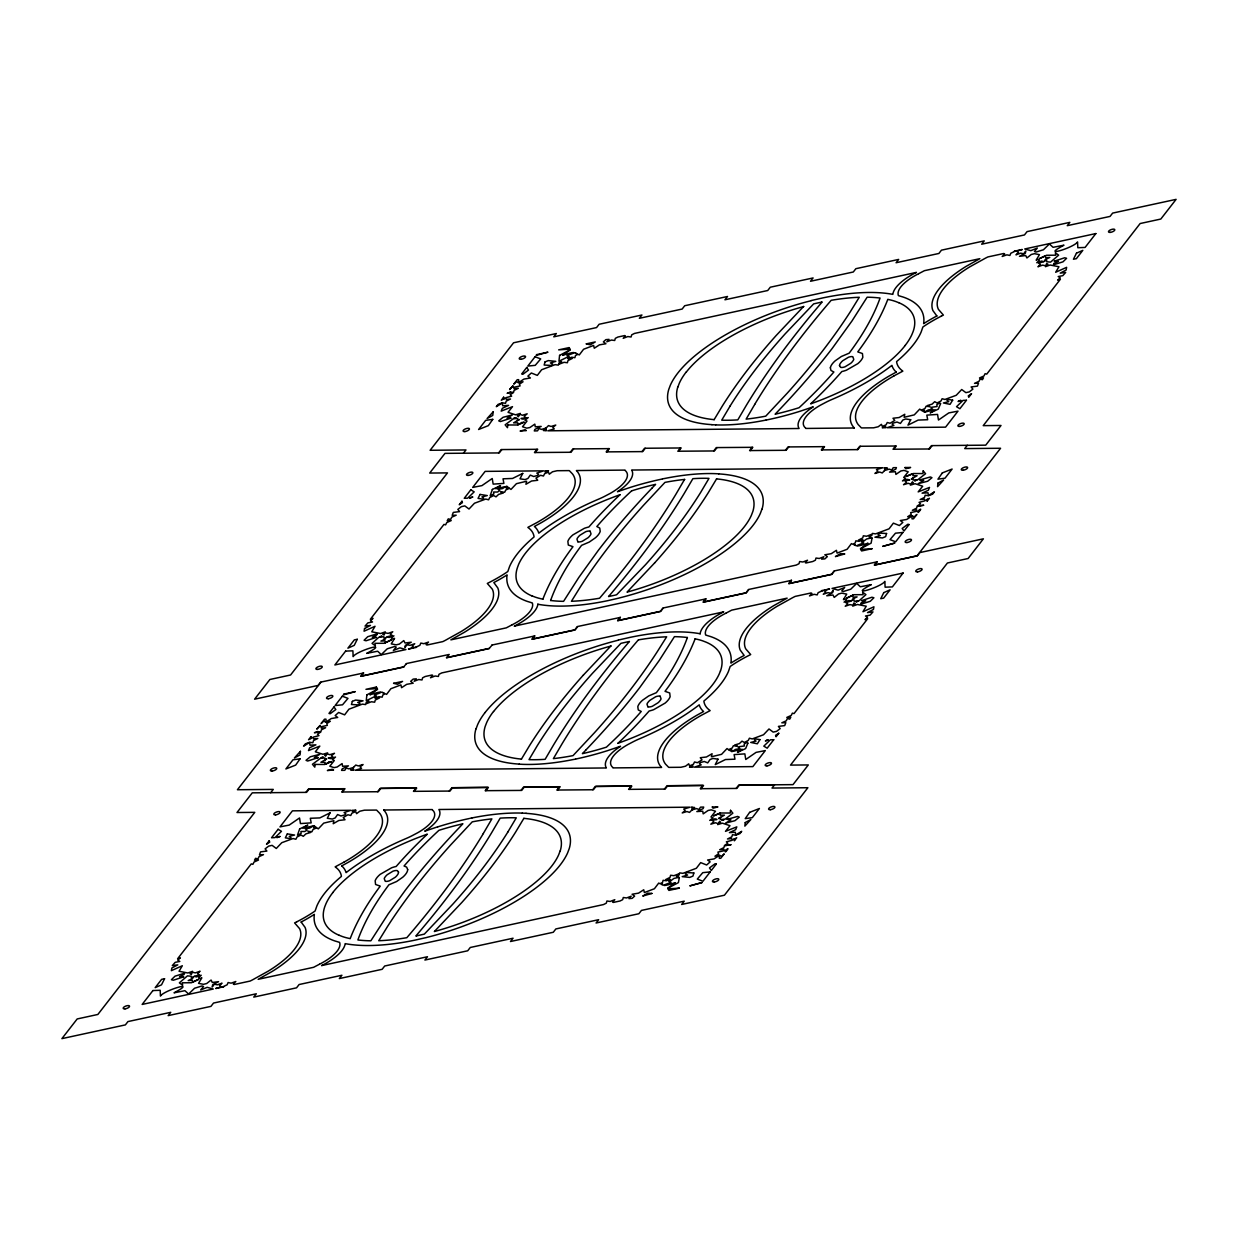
<?xml version="1.0" encoding="UTF-8"?>
<svg xmlns="http://www.w3.org/2000/svg" width="1238" height="1238" viewBox="0 0 1238 1238"><rect width="100%" height="100%" fill="white"/><g stroke="black" fill="none" stroke-linecap="round" stroke-linejoin="round"><path stroke-width="1.5" d="M476.088 728.764L477.667 724.555A135.7 51.485 -19.7 0 1 485.079 712.515M761.912 509.236L760.333 513.445A135.7 51.485 -19.7 0 1 752.921 525.485A134.772 51.145 -19.7 0 1 619.65 597.861A4.751 1.795 -19.7 0 1 617.932 598.325L608.028 600.6A134.354 50.99 -19.7 0 1 537.787 604.221M677.898 386.968L679.322 383.207A126.044 47.833 -19.7 0 1 686.192 372.019M560.102 851.032L558.678 854.793A126.044 47.833 -19.7 0 1 551.808 865.981A125.162 47.493 -19.7 0 1 434.352 931.533L461.851 902.456A915.934 347.553 -19.7 0 0 515.596 832.122L523.891 818.303M720.439 670.934L719.34 673.72A126.137 47.864 -19.7 0 1 712.454 684.908A125.208 47.508 -19.7 0 1 617.963 743.28M684.568 479.416L675.994 494.101A1418.671 538.329 -19.7 0 1 599.548 598.233A124.775 47.354 -19.7 0 1 571.445 601.266L580.483 586.688A1086.887 412.424 -19.7 0 1 643.528 505.29L664.961 482.387A125.162 47.493 -19.7 0 1 684.691 479.416M714.109 419.697L722.419 405.878A915.934 347.553 -19.7 0 1 776.133 335.544L803.648 306.42M521.399 759.157L529.709 745.338A915.934 347.553 -19.7 0 1 583.423 675.004M716.601 478.843L708.291 492.662A915.934 347.553 -19.7 0 1 654.577 562.996M483.284 833.561L491.873 818.875A125.084 47.462 -19.7 0 0 472.251 821.846L450.833 844.749A1086.887 412.424 -19.7 0 0 387.742 926.148L378.751 940.725A124.775 47.354 -19.7 0 0 406.822 937.692A1418.671 538.329 -19.7 0 0 483.331 833.561M754.716 404.439L746.127 419.125A125.084 47.462 -19.7 0 0 765.749 416.154L787.167 393.251A1086.887 412.424 -19.7 0 0 850.258 311.852L859.249 297.275A124.775 47.354 -19.7 0 0 831.178 300.308A1418.671 538.329 -19.7 0 0 754.669 404.439M730.141 406.002L721.723 420.177A124.326 47.183 -19.7 0 0 737.817 419.868L746.359 405.29A1427.135 541.532 -19.7 0 1 822.156 301.995L821.831 302.072M507.859 831.998L516.277 817.823A124.326 47.183 -19.7 0 0 500.183 818.132L491.641 832.71A1427.135 541.532 -19.7 0 1 415.844 936.005L416.525 935.866M463.399 453.263L465.968 449.951L430.128 450.276L513.569 342.787L556.342 333.533L553.773 336.829L596.561 327.575L599.13 324.263L641.918 315.009L639.35 318.305L682.153 309.051L684.707 305.74L727.511 296.486L724.942 299.782L767.73 290.512L770.299 287.216L813.087 277.946L810.519 281.258L853.307 271.989L855.876 268.692L898.664 259.423L896.095 262.735L938.899 253.465L941.453 250.169L984.241 240.899L981.688 244.211L1024.476 234.941L1027.045 231.63L1069.833 222.376L1067.264 225.672L1110.053 216.418L1112.622 213.106L1176.1 199.364L1160.811 219.049L1140.136 223.536L983.235 425.64L1001 425.485L985.727 445.169L931.456 445.618L928.887 448.914M498.62 452.876L501.189 449.564L537.679 449.301L535.11 452.597M320.874 682.246L237.433 789.736L273.258 789.411L270.689 792.722M501.823 449.626L499.254 452.922L444.984 453.371L429.694 473.055L447.475 472.901L290.574 675.004L269.884 679.492L254.61 699.176L318.089 685.434L320.657 682.123L363.632 672.992L361.063 676.304L403.867 667.034M363.446 672.868L360.877 676.165L403.665 666.895L406.42 663.723M537.044 449.239L534.476 452.535L570.966 452.272L573.534 448.961M305.91 792.335L308.479 789.024L344.334 788.699L341.765 791.995L378.255 791.732L380.824 788.42L416.68 788.095L414.111 791.407M570.331 452.21L572.9 448.914L609.39 448.636L606.821 451.932M342.4 792.057L344.969 788.761L309.113 789.086L306.544 792.382L252.273 792.831L237 812.515L254.765 812.36L97.864 1014.464L77.189 1018.951L61.9 1038.636L125.378 1024.894L127.947 1021.582L170.736 1012.328L168.167 1015.624L210.955 1006.37L213.524 1003.059L256.312 993.789L253.759 997.101L296.547 987.831L299.101 984.535L341.905 975.265L339.336 978.577L382.124 969.308L384.693 966.011L427.481 956.742L424.913 960.054L467.701 950.784L470.27 947.488L513.058 938.218L510.489 941.514L553.293 932.26L555.847 928.949L598.65 919.695L596.082 922.991L638.87 913.737L641.439 910.425L684.227 901.171L681.658 904.467L724.431 895.213L807.872 787.724L772.032 788.049L774.601 784.737L738.746 785.078L736.177 788.374M608.756 448.574L606.187 451.885L642.677 451.607L645.246 448.311M377.621 791.67L380.19 788.374L416.045 788.033L413.477 791.345L449.967 791.067L452.535 787.77L488.391 787.43L485.822 790.742M492.012 645.199L489.242 648.372L446.454 657.641L449.208 654.469L406.234 663.599M642.042 451.545L644.611 448.249L681.101 447.97L678.532 451.282M534.599 635.806L532.046 639.118L574.834 629.848L577.403 626.552L620.377 617.422L617.808 620.718L660.597 611.448L663.166 608.152M680.467 447.924L677.898 451.22L714.388 450.957L716.957 447.645M449.332 791.02L451.901 787.708L487.757 787.383L485.188 790.68L521.678 790.417L524.247 787.105L560.102 786.78L557.533 790.076M713.753 450.895L716.322 447.583L752.812 447.32L750.243 450.617M577.589 626.676L575.02 629.987L532.232 639.241L534.801 635.945L491.811 645.075M620.192 617.282L617.623 620.578L660.411 611.324L662.98 608.013L705.954 598.883L703.401 602.194L746.189 592.925L748.758 589.628M752.178 447.258L749.609 450.57L786.099 450.292L788.668 446.98M521.043 790.355L523.612 787.043L559.468 786.718L556.899 790.03L593.389 789.751L595.958 786.455L631.813 786.115L629.244 789.426M785.465 450.23L788.033 446.933L824.523 446.655L821.955 449.967M705.768 598.759L703.199 602.055L745.988 592.801L748.557 589.489L791.546 580.359L788.977 583.671L831.766 574.401L834.335 571.105M823.889 446.593L821.32 449.905L857.81 449.626L860.379 446.33M592.754 789.689L595.323 786.393L631.179 786.068L628.61 789.364L665.1 789.086L667.669 785.79L703.524 785.465L700.956 788.761M857.176 449.58L859.745 446.268L896.235 446.005L893.666 449.301M791.345 580.235L788.792 583.531L831.58 574.277L834.133 570.966L877.123 561.835L874.554 565.132L917.343 555.877L919.911 552.566L983.39 538.824L968.116 558.508L947.426 562.996L790.525 765.099L808.306 764.945L793.016 784.629L739.38 785.124L736.811 788.436L700.321 788.699L702.89 785.403L667.034 785.728L664.466 789.039M895.6 445.943L893.031 449.239L929.521 448.976L932.09 445.665M876.937 561.696L874.368 565.008L917.126 555.754L1000.567 448.264L964.742 448.589L967.311 445.278M654.562 562.996L627.047 592.12A125.162 47.493 -19.7 0 0 744.518 526.506A126.044 47.833 -19.7 0 0 751.373 515.317L752.812 511.573A125.378 47.57 -19.7 0 0 716.539 478.889M583.438 675.004L610.953 645.88M651.776 488.329L655.598 484.337A125.162 47.493 -19.7 0 0 631.643 490.852M586.224 749.671L582.402 753.663A125.084 47.462 -19.7 0 0 606.403 747.164A560.334 212.627 -19.7 0 0 641.238 711.463L638.251 709.931L637.802 706.65A27.004 10.244 -19.7 0 1 642.507 700.259L648.697 695.942L656.388 692.661A540.464 205.075 -19.7 0 0 687.399 637.493M385.42 642.661L391.471 639.814L384.136 643.28L374.928 643.327L375.362 645.803L372.065 643.389L378.627 637.446L381.877 636.069L379.757 637.059L383.873 636.796L384.182 638.684L385.962 637.462L385.297 639.056L380.902 641.114L385.033 640.835L385.328 642.708M852.58 595.339L846.529 598.186L853.864 594.72L863.072 594.673L862.638 592.197L865.935 594.611L859.373 600.554L856.123 601.931L858.244 600.941L854.127 601.204L853.818 599.316L852.038 600.538L852.703 598.944L857.098 596.886L852.967 597.165L852.673 595.292M896.297 372.065L889.596 375.764A91.767 34.819 -19.7 0 0 854.328 427.992M341.703 865.935L348.404 862.236A91.767 34.819 -19.7 0 0 383.672 810.008M893.96 375.872L902.858 371.152L901.991 370.472A83.085 31.523 -19.7 0 1 896.575 361.604A134.06 50.866 -19.7 0 0 913.582 344.427A135.329 51.362 -19.7 0 0 921.134 332.032L922.898 326.987A83.797 31.801 -19.7 0 1 941.251 316.17M344.04 862.128L335.142 866.848L336.009 867.529A83.085 31.523 -19.7 0 1 341.425 876.396A134.06 50.866 -19.7 0 0 324.418 893.573A135.329 51.362 -19.7 0 0 316.866 905.968L315.102 911.013A83.797 31.801 -19.7 0 1 296.749 921.83M918.627 273.722L924.399 270.689L979.846 258.68L966.151 266.356A90.065 34.169 -19.7 0 0 932.941 310.63L936.872 315.984M512.083 624.819L506.311 627.852L450.864 639.86L464.56 632.185A90.065 34.169 -19.7 0 0 497.769 587.911L493.838 582.556A88.594 33.612 -19.7 0 0 507.069 574.912A134.369 50.99 -19.7 0 0 527.357 601.42L532.309 602.921A37.914 14.392 -19.7 0 1 512.269 624.726M725.917 613.181L731.689 610.148L787.136 598.14L773.441 605.815A90.065 34.169 -19.7 0 0 740.231 650.089L744.162 655.444A88.594 33.612 -19.7 0 0 730.931 663.088A134.369 50.99 -19.7 0 0 710.643 636.58L705.691 635.079A37.914 14.392 -19.7 0 1 725.731 613.274M319.373 964.278L313.601 967.311L258.154 979.32L271.849 971.644A90.065 34.169 -19.7 0 0 305.059 927.37L301.128 922.016M941.267 316.185L943.402 315.102L938.419 309.361A84.633 32.111 -19.7 0 1 969.772 266.851L983.08 259.485A28.381 10.771 -19.7 0 1 987.909 256.931L1003.817 253.496L1004.714 254.038L1002.192 256.483L1006.881 254.842L1009.899 255.461L1010.827 253.233L1015.206 251.175L1014.231 251.237L1022.248 249.503L1016.522 251.175L1018.503 252.382L1015.98 254.827L1020.669 253.171L1023.687 253.79L1025.76 251.035L1025.389 253.186L1019.462 256.328L1025.698 255.523L1026.921 257.953L1031.3 254.471L1034.519 253.682L1039.44 254.657L1036.144 260.166L1037.815 259.392L1039.301 260.289L1036.779 262.735L1041.467 261.094L1043.99 261.605L1038.481 263.137L1040.462 264.344L1037.939 266.789L1042.628 265.133L1045.646 265.752L1046.698 263.477L1047.952 264.236L1045.429 266.665L1050.118 265.025L1058.954 266.743L1055.674 272.252L1066.614 267.346L1066.15 270.008L1060.223 273.134L1065.67 272.453L1062.792 275.656L1058.211 276.554L1060.192 277.761L1057.67 280.19L1060.393 279.246L986.748 374.108L985.092 373.69L983.962 375.965L979.506 377.961L983.514 377.791L982.43 379.679L980.109 379.091L978.979 381.35L974.523 383.347L978.531 383.192L977.416 386.132L971.103 386.937L972.882 389.134L969.308 391.889L965.888 392.647L961.709 389.521L956.231 395.293L944.965 399.456L942.103 398.744L940.973 401.004L937.042 402.984L934.705 401.685L932.106 404.13L927.386 405.538L930.048 406.637L926.055 406.296L924.925 408.555L921.227 410.211L919.741 409.097L914.278 414.869L904.111 417.299L904.777 414.281L899.144 417.531L892.969 418.243L894.749 420.44L890.091 423.241L887.244 422.514L886.114 424.789L883.545 425.934L882.106 426.089L881.425 424.325L878.222 426.754L873.579 427.822L861.571 427.93A13.989 5.308 -19.7 0 1 860.642 427.11L858.29 424.696A86.273 32.73 -19.7 0 1 893.975 375.888M296.733 921.815L294.598 922.898L299.581 928.639A84.633 32.111 -19.7 0 1 268.228 971.149L254.92 978.515A28.381 10.771 -19.7 0 1 250.091 981.069L234.183 984.504L233.286 983.962L235.808 981.517L231.119 983.158L228.102 982.539L227.173 984.767L222.794 986.825L223.769 986.763L215.752 988.497L221.478 986.825L219.497 985.618L222.02 983.173L217.331 984.829L214.313 984.21L212.24 986.965L212.611 984.814L218.538 981.672L212.302 982.477L211.079 980.047L206.7 983.529L203.481 984.318L198.56 983.343L201.856 977.834L200.185 978.608L198.699 977.711L201.221 975.265L196.532 976.906L194.01 976.395L199.519 974.863L197.538 973.656L200.061 971.211L195.372 972.867L192.354 972.248L191.302 974.523L190.048 973.764L192.571 971.335L187.882 972.975L179.046 971.257L182.326 965.748L171.386 970.654L171.85 967.992L177.777 964.866L172.33 965.547L175.208 962.344L179.789 961.446L177.808 960.239L180.33 957.81L177.607 958.754L251.252 863.892L252.908 864.31L254.038 862.035L258.494 860.039L254.486 860.209L255.57 858.321L257.891 858.909L259.021 856.65L263.477 854.653L259.469 854.808L260.584 851.868L266.897 851.063L265.118 848.866L268.692 846.111L272.112 845.353L276.291 848.479L281.769 842.707L293.035 838.544L295.897 839.256L297.027 836.996L300.958 835.016L303.295 836.315L305.894 833.87L310.614 832.462L307.953 831.363L311.945 831.704L313.075 829.445L316.773 827.789L318.259 828.903L323.722 823.131L333.889 820.701L333.223 823.719L338.856 820.469L345.031 819.757L343.251 817.56L347.909 814.759L350.756 815.486L351.886 813.211L354.455 812.066L355.894 811.911L356.575 813.675L359.778 811.246L364.421 810.178L376.429 810.07A13.989 5.308 -19.7 0 1 377.358 810.89L379.71 813.304A86.273 32.73 -19.7 0 1 344.025 862.112M437.679 826.829L424.742 831.193A43.964 16.682 -19.7 0 0 438.886 809.497L690.2 807.191L683.716 809.064L685.187 810.519L682.231 812.948L686.951 811.524L689.52 812.407L692.351 809.513L691.733 810.023L696.468 808.584L699.037 809.482L700.491 807.145L703.726 807.068L703.076 808.646L696.824 811.586L702.72 811.184L703.184 813.877L708.121 810.457L711.277 809.838L715.487 811.246L710.983 816.941L713.026 817.73L709.761 820.407L714.96 818.829L716.957 819.525L712.299 820.299L713.769 821.738L710.813 824.183L715.533 822.759L718.102 823.641L719.696 821.258L720.624 822.171L717.669 824.601L722.388 823.177L729.971 825.669L725.483 831.348L736.796 826.876L735.651 829.692L729.399 832.632L735.295 832.245L735.759 834.923L741.701 831.317L739.922 833.607L735.666 835.201L732.478 834.706L731.797 836.873L727.495 838.993L731.735 838.59L732.246 840.277L726.335 841.825L727.805 843.264L724.509 845.446L723.905 847.597L719.649 849.732L723.921 849.299L724.416 850.661L717.932 852.069L718.535 853.849L714.945 856.216L719.588 855.195L721.398 856.479L724.199 853.88L720.779 858.274L719.34 858.336L719.232 855.52L714.047 858.909L707.61 860.008L710.117 861.88L706.666 864.991L700.677 862.623L696.36 868.271L682.912 873.332L679.647 872.883L679.043 875.034L676.366 876.38L678.532 873.935L673.89 875.699L670.625 875.251L670.021 877.402L665.765 879.537L670.129 879.336L666.369 880.76L663.104 880.311L662.516 882.462L660.024 883.7L658.709 883.081L654.407 888.745L644.364 892.552L643.729 889.766L638.56 893.14L632.107 894.254L634.63 896.126L632.138 898.355L628.95 898.618L631.194 896.188L626.552 897.952L623.287 897.504L622.683 899.655L620.083 900.97L613.29 902.44L612.578 902.115L614.806 899.686L610.179 901.45L606.914 901.001L606.311 903.152L603.525 904.56L321.571 965.594M616.617 594.766L645.493 564.729A906.742 344.071 -19.7 0 0 700.584 492.538L708.987 478.363A124.326 47.183 -19.7 0 0 692.878 478.673L684.335 493.25A1427.135 541.532 -19.7 0 1 608.554 596.546L608.972 596.453M615.735 594.967L614.837 595.184M613.955 595.385L609.235 596.407M916.43 272.406L634.475 333.44L631.69 334.848L631.086 336.999L627.821 336.55L623.194 338.314L625.422 335.885L624.71 335.56L617.917 337.03L615.317 338.345L614.713 340.496L611.448 340.048L606.806 341.812L609.05 339.382L605.862 339.645L603.37 341.874L605.893 343.746L599.44 344.86L594.271 348.234L593.636 345.448L583.593 349.255L579.291 354.919L577.976 354.3L575.484 355.538L574.896 357.689L571.631 357.24L567.871 358.664L572.235 358.463L567.979 360.598L567.375 362.749L564.11 362.301L559.468 364.065L561.634 361.62L558.957 362.966L558.353 365.117L555.088 364.668L541.64 369.729L537.323 375.377L531.334 373.009L527.883 376.12L530.39 377.992L523.953 379.091L518.768 382.48L518.66 379.664L517.221 379.726L513.801 384.12L516.602 381.521L518.413 382.805L523.055 381.784L519.465 384.151L520.068 385.931L513.584 387.339L514.08 388.701L518.351 388.268L514.095 390.403L513.491 392.554L510.195 394.736L511.665 396.175L505.754 397.723L506.265 399.41L510.505 399.007L506.203 401.127L505.522 403.294L502.334 402.799L498.078 404.393L496.299 406.683L502.241 403.077L502.705 405.755L508.601 405.368L502.349 408.308L501.204 411.124L512.517 406.652L508.029 412.331L515.612 414.823L520.331 413.399L517.376 415.829L518.304 416.742L519.898 414.359L522.467 415.241L527.187 413.817L524.231 416.262L525.701 417.701L521.043 418.475L523.04 419.171L528.239 417.593L524.974 420.27L527.017 421.059L522.513 426.754L526.723 428.162L529.879 427.543L534.816 424.123L535.28 426.816L541.176 426.414L534.924 429.354L534.274 430.932L537.509 430.855L538.963 428.518L541.532 429.416L546.268 427.977L545.649 428.487L548.48 425.593L551.049 426.476L555.769 425.052L552.813 427.481L554.284 428.936L547.8 430.809L799.098 428.503A43.964 16.682 -19.7 0 1 813.258 406.822L800.321 411.171A134.756 51.129 -19.7 0 1 768.69 419.527L767.854 419.697A4.797 1.826 -19.7 0 1 766.059 420.053M514.281 626.134L796.235 565.085L799.021 563.692L799.609 561.541L802.874 561.99L807.516 560.226L805.273 562.656L805.984 562.981L812.778 561.51L815.393 560.195L815.997 558.044L819.262 558.493L823.889 556.729L821.661 559.158L824.848 558.895L827.34 556.651L824.817 554.794L831.271 553.68L836.439 550.306L837.074 553.092L847.117 549.285L851.419 543.621L852.734 544.24L855.21 542.987L855.814 540.851L859.079 541.3L862.824 539.876L858.476 540.077L862.731 537.942L863.335 535.791L866.6 536.24L871.227 534.476L869.061 536.921L871.753 535.574L872.357 533.423L875.622 533.872L889.07 528.812L893.372 523.148L899.376 525.531L902.827 522.421L900.305 520.548L906.758 519.449L911.926 516.06L912.035 518.861L913.489 518.815L916.894 514.42L914.108 517.02L912.298 515.72L907.655 516.757L911.245 514.389L910.642 512.609L917.11 511.201L916.631 509.839L912.36 510.273L916.615 508.137L917.203 505.986L920.515 503.804L919.045 502.349L924.956 500.817L924.446 499.131L920.205 499.533L924.492 497.413L925.188 495.231L928.376 495.742L932.632 494.148L934.411 491.857L928.454 495.463L927.989 492.786L922.093 493.173L928.361 490.233L929.506 487.416L918.178 491.888L922.681 486.209L915.099 483.718L910.379 485.141L913.335 482.712L912.406 481.799L910.812 484.182L908.228 483.284L903.508 484.723L906.479 482.278L905.009 480.839L909.667 480.065L907.671 479.369L902.471 480.948L905.721 478.255L903.694 477.481L908.197 471.786L903.988 470.378L900.831 470.997L895.894 474.417L895.43 471.724L889.534 472.127L895.786 469.171L896.436 467.608L893.202 467.685L891.747 470.022L889.163 469.125L884.443 470.564L885.062 470.053L882.23 472.947L879.645 472.065L874.926 473.489L877.897 471.059L876.427 469.604L882.911 467.732L631.612 470.038A43.964 16.682 -19.7 0 1 617.452 491.718L630.39 487.37A134.772 51.145 -19.7 0 1 661.974 479.075M446.655 657.765L489.443 648.511M723.719 611.866L441.765 672.915L438.979 674.308L438.391 676.459L435.126 676.01L430.484 677.774L432.727 675.344L432.016 675.019L425.222 676.49L422.607 677.805L422.003 679.956L418.738 679.507L414.111 681.271L416.339 678.842L413.152 679.105L410.66 681.349L413.183 683.206L406.729 684.32L401.561 687.694L400.926 684.908L390.883 688.715L386.581 694.379L385.266 693.76L382.79 695.013L382.186 697.149L378.921 696.7L375.176 698.124L379.524 697.923L375.269 700.058L374.665 702.209L371.4 701.76L366.773 703.524L368.939 701.079L366.247 702.426L365.643 704.577L362.378 704.128L348.93 709.188L344.628 714.852L338.624 712.469L335.173 715.579L337.695 717.452L331.242 718.551L326.074 721.94L325.965 719.139L324.511 719.185L321.106 723.58L323.892 720.98L325.702 722.28L330.345 721.243L326.755 723.611L327.358 725.391L320.89 726.799L321.369 728.161L325.64 727.727L321.385 729.863L320.797 732.014L317.485 734.196L318.955 735.651L313.044 737.183L313.554 738.869L317.795 738.467L313.508 740.587L312.812 742.769L309.624 742.258L305.368 743.852L303.589 746.143L309.546 742.537L310.011 745.214L315.907 744.827L309.639 747.767L308.494 750.584L319.822 746.112L315.319 751.791L322.901 754.282L327.621 752.859L324.666 755.288L325.594 756.201L327.188 753.818L329.772 754.716L334.492 753.277L331.521 755.722L332.991 757.161L328.333 757.935L330.329 758.631L335.529 757.052L332.279 759.745L334.306 760.519L329.803 766.214L334.012 767.622L337.169 767.003L342.106 763.583L342.57 766.276L348.466 765.873L342.214 768.829L341.564 770.392L344.798 770.315L346.253 767.978L348.837 768.875L353.557 767.436L352.938 767.947L355.77 765.053L358.355 765.935L363.074 764.511L360.103 766.941L361.573 768.396L355.089 770.268L606.388 767.962A43.964 16.682 -19.7 0 1 620.548 746.282L607.61 750.63A134.756 51.129 -19.7 0 1 575.98 758.987L575.918 759.002M575.531 759.08L575.144 759.157A4.797 1.826 -19.7 0 1 573.349 759.513A134.23 50.928 -19.7 0 1 522.978 764.357L519.217 764.171M628.672 641.609L620.934 643.342L592.507 673.271A906.742 344.071 -19.7 0 0 537.416 745.462L529.013 759.637A124.326 47.183 -19.7 0 0 545.122 759.327L553.665 744.75A1427.135 541.532 -19.7 0 1 629.446 641.454L629.121 641.532M469.929 818.349L470.208 818.287A4.797 1.826 -19.7 0 1 471.941 817.947M416.711 935.835L424.355 934.117L452.799 904.189A906.742 344.071 -19.7 0 0 507.874 831.998M821.475 302.134L813.645 303.883L785.202 333.811A906.742 344.071 -19.7 0 0 730.126 406.002M662.531 478.905L662.918 478.827A4.797 1.826 -19.7 0 1 664.651 478.487A134.23 50.928 -19.7 0 1 715.022 473.643L718.783 473.829M805.69 428.441L854.297 427.992M625.004 470.1L576.413 470.548A91.767 34.819 -19.7 0 1 541.114 522.776L534.414 526.475A88.517 33.581 -19.7 0 1 538.778 533.16A135.344 51.362 -19.7 0 1 599.285 498.852A34.695 13.169 -19.7 0 0 605.15 496.067L610.288 493.358A38.502 14.608 -19.7 0 0 625.144 470.502M612.996 767.9L661.587 767.452A91.767 34.819 -19.7 0 1 696.886 715.224L703.586 711.525A88.517 33.581 -19.7 0 1 699.222 704.84A135.344 51.362 -19.7 0 1 638.715 739.148A34.695 13.169 -19.7 0 0 632.85 741.933L627.712 744.642A38.502 14.608 -19.7 0 0 612.856 767.498M383.703 810.008L432.31 809.559M711.912 424.711L715.703 424.882M522.297 813.118L526.088 813.289M542.894 599.207L538.824 598.217A120.953 45.899 -19.7 0 1 535.017 597.041L531.922 595.834M695.106 638.793L699.176 639.783A120.953 45.899 -19.7 0 1 702.983 640.959L706.078 642.166A124.728 47.323 -19.7 0 1 720.485 670.919M898.788 302.706L895.693 301.499A120.953 45.899 -19.7 0 0 891.886 300.323L887.816 299.333A548.728 208.216 -19.7 0 1 857.764 351.871L862.422 353.526L862.84 357.225A27.035 10.26 -19.7 0 1 857.841 363.632L846.39 370.208A13.881 5.277 -19.7 0 1 841.825 371.539A564.636 214.251 -19.7 0 1 810.658 403.851A125.208 47.508 -19.7 0 0 905.226 345.433M339.212 935.294L342.307 936.501A120.953 45.899 -19.7 0 0 346.114 937.677L350.184 938.667A548.728 208.216 -19.7 0 1 380.236 886.129L375.578 884.474L375.16 880.775A27.035 10.26 -19.7 0 1 380.159 874.368L391.61 867.792A13.881 5.277 -19.7 0 1 396.175 866.461A564.636 214.251 -19.7 0 1 427.342 834.149A125.208 47.508 -19.7 0 0 332.774 892.567M590.108 531.195L591.021 533.826A19.622 7.443 -19.7 0 1 590.433 535.064L589.319 536.487A19.638 7.443 -19.7 0 1 587.911 537.818L582.278 541.269A4.643 1.764 -19.7 0 1 577.898 541.795M577.867 541.811L576.954 539.164A19.638 7.443 -19.7 0 1 577.527 537.926L578.641 536.503A19.622 7.443 -19.7 0 1 580.049 535.172L585.682 531.721A4.643 1.764 -19.7 0 1 590.077 531.195M660.133 696.189L661.046 698.836A19.638 7.443 -19.7 0 1 660.473 700.074L659.359 701.497A19.622 7.443 -19.7 0 1 657.951 702.828L652.318 706.279A4.643 1.764 -19.7 0 1 647.923 706.805M647.892 706.805L646.979 704.174A19.622 7.443 -19.7 0 1 647.567 702.936L648.681 701.513A19.638 7.443 -19.7 0 1 650.089 700.182L655.722 696.731A4.643 1.764 -19.7 0 1 660.102 696.205M531.969 595.942A124.775 47.354 -19.7 0 1 517.592 567.143L518.66 564.28A126.137 47.864 -19.7 0 1 525.546 553.092A125.208 47.508 -19.7 0 1 620.037 494.72M550.601 600.507A540.464 205.075 -19.7 0 1 581.566 545.354L589.303 542.058L595.493 537.741A27.004 10.244 -19.7 0 0 600.213 531.35L599.749 528.069L596.824 526.537A560.334 212.627 -19.7 0 1 631.628 490.836M651.807 488.329A1109.279 420.92 -19.7 0 0 598.325 550.353L578.703 577.62L563.569 601.343A124.032 47.059 -19.7 0 1 550.647 600.492M620.037 494.689A564.636 214.251 -19.7 0 0 588.855 527.001A13.881 5.277 -19.7 0 0 584.321 528.332L572.869 534.909A27.035 10.26 -19.7 0 0 567.871 541.316L568.288 545.014L572.977 546.67A548.728 208.216 -19.7 0 0 542.863 599.207M537.865 604.175A43.407 16.481 -19.7 0 1 514.544 626.026M718.721 473.891A135.019 51.238 -19.7 0 1 762.004 509.22M936.856 315.969A88.594 33.612 -19.7 0 0 923.641 323.629A134.369 50.99 -19.7 0 0 903.353 297.12L898.401 295.619A37.914 14.392 -19.7 0 1 918.441 273.815M896.266 372.081A88.517 33.581 -19.7 0 1 891.917 365.365A135.344 51.362 -19.7 0 1 831.425 399.688A34.695 13.169 -19.7 0 0 825.56 402.474L820.423 405.182A38.502 14.608 -19.7 0 0 805.567 428.023M686.301 372.065A125.084 47.462 -19.7 0 1 803.694 306.56M714.171 419.651A125.378 47.57 -19.7 0 1 677.805 386.983M905.164 345.448A126.137 47.864 -19.7 0 0 912.035 334.26L913.149 331.474A124.728 47.323 -19.7 0 0 898.819 302.691M766.059 420.053A134.23 50.928 -19.7 0 1 715.688 424.897M811.014 300.741A134.756 51.129 -19.7 0 0 677.759 373.118A135.7 51.485 -19.7 0 0 670.392 385.095L668.799 389.305A135.019 51.238 -19.7 0 0 711.989 424.649M916.166 272.515A43.407 16.481 -19.7 0 0 892.846 294.365A134.354 50.99 -19.7 0 0 822.682 297.94L812.762 300.2A4.751 1.795 -19.7 0 0 811.06 300.617M485.048 712.577A134.756 51.129 -19.7 0 1 618.304 640.201M700.135 633.825A43.407 16.481 -19.7 0 1 723.456 611.974M700.213 633.779A134.354 50.99 -19.7 0 0 629.972 637.4L620.068 639.659A4.751 1.795 -19.7 0 0 618.366 640.077M519.279 764.109A135.019 51.238 -19.7 0 1 475.996 728.78M617.963 743.311A564.636 214.251 -19.7 0 0 649.145 710.999A13.881 5.277 -19.7 0 0 653.679 709.668L665.131 703.091A27.035 10.26 -19.7 0 0 670.129 696.685L669.712 692.986L665.023 691.33A548.728 208.216 -19.7 0 0 695.137 638.793M638.576 639.845A124.728 47.323 -19.7 0 1 666.648 636.812L657.517 651.312A1086.887 412.424 -19.7 0 1 594.472 732.71L573.039 755.613A125.084 47.462 -19.7 0 1 553.386 758.615L562.006 743.899A1418.671 538.329 -19.7 0 1 638.452 639.767M493.591 711.541A125.084 47.462 -19.7 0 1 610.984 646.019M586.193 749.671A1109.279 420.92 -19.7 0 0 639.675 687.647L659.297 660.38L674.431 636.657A124.032 47.059 -19.7 0 1 687.353 637.508M493.498 711.494A126.044 47.833 -19.7 0 0 486.627 722.683L485.188 726.427A125.378 47.57 -19.7 0 0 521.461 759.111M471.941 817.947A134.23 50.928 -19.7 0 1 522.312 813.103M437.633 826.907A134.772 51.145 -19.7 0 1 469.279 818.535M321.834 965.485A43.407 16.481 -19.7 0 0 345.154 943.635A134.354 50.99 -19.7 0 0 415.318 940.06L425.238 937.8A4.751 1.795 -19.7 0 0 426.94 937.383A134.772 51.145 -19.7 0 0 560.21 864.944A135.7 51.485 -19.7 0 0 567.608 852.905L569.201 848.695A135.019 51.238 -19.7 0 0 526.011 813.351M332.836 892.552A126.137 47.864 -19.7 0 0 325.965 903.74L324.851 906.525A124.728 47.323 -19.7 0 0 339.181 935.309M523.829 818.349A125.378 47.57 -19.7 0 1 560.195 851.017M341.734 865.919A88.517 33.581 -19.7 0 1 346.083 872.635A135.344 51.362 -19.7 0 1 406.575 838.312A34.695 13.169 -19.7 0 0 412.44 835.526L417.577 832.818A38.502 14.608 -19.7 0 0 432.433 809.977M301.144 922.031A88.594 33.612 -19.7 0 0 314.359 914.371A134.369 50.99 -19.7 0 0 334.647 940.88L339.599 942.381A37.914 14.392 -19.7 0 1 319.559 964.185M398.528 872.063L398.311 873.285A19.622 7.443 -19.7 0 1 397.723 874.523L396.624 875.947A19.638 7.443 -19.7 0 1 395.216 877.293L389.583 880.729A4.643 1.764 -19.7 0 1 385.188 881.255L384.244 878.624A19.638 7.443 -19.7 0 1 384.832 877.386L385.931 875.962A19.622 7.443 -19.7 0 1 387.339 874.632L392.972 871.196A4.643 1.764 -19.7 0 1 397.367 870.654L398.528 872.063M839.488 365.55L840.602 367.346A4.643 1.764 -19.7 0 0 845.028 366.804L850.661 363.368A19.622 7.443 -19.7 0 0 852.069 362.038L853.168 360.614A19.638 7.443 -19.7 0 0 853.756 359.376L852.843 356.73A4.643 1.764 -19.7 0 0 848.417 357.271L842.784 360.707A19.638 7.443 -19.7 0 0 841.376 362.053L840.277 363.477A19.622 7.443 -19.7 0 0 839.689 364.715L839.488 365.55M407.689 869.587L407.503 870.809A27.004 10.244 -19.7 0 1 402.783 877.2L396.609 881.518L388.902 884.799A540.464 205.075 -19.7 0 0 357.89 939.967A124.032 47.059 -19.7 0 0 370.858 940.803L388.314 913.69L405.662 889.797A1109.279 420.92 -19.7 0 1 459.097 827.789L462.888 823.796A125.162 47.493 -19.7 0 0 438.933 830.327A560.334 212.627 -19.7 0 0 404.052 865.996L406.652 867.126L407.689 869.587M830.373 367.81L830.961 370.472L833.886 372.004A560.334 212.627 -19.7 0 1 799.083 407.704A125.084 47.462 -19.7 0 1 775.112 414.204L778.934 410.211A1109.279 420.92 -19.7 0 0 832.385 348.188L852.007 320.921L867.142 297.197A124.032 47.059 -19.7 0 1 880.063 298.048A540.464 205.075 -19.7 0 1 849.144 353.186L841.391 356.482L835.217 360.8A27.004 10.244 -19.7 0 0 830.497 367.191L830.373 367.81M300.432 751.327L300.06 754.886L294.381 757.996L300.432 751.327M315.071 764.434L314.792 767.127L312.44 764.279L321.725 757.362L323.381 757.13L321.184 758.043L325.006 758.043L324.774 760.101L326.708 758.925L320.89 762.283L325.099 762.299L324.851 764.465L315.071 764.434M493.142 411.867L492.77 415.426L487.091 418.537L493.142 411.867M507.766 424.974L507.487 427.667L505.15 424.82L514.435 417.902L516.091 417.67L513.878 418.583L517.716 418.583L517.484 420.641L519.403 419.465L513.6 422.823L517.809 422.839L517.561 425.005L507.766 424.974M730.513 810.333L730.234 813.026L720.439 812.995L720.191 815.161L724.4 815.177L718.597 818.535L720.516 817.359L720.284 819.417L724.122 819.417L721.909 820.33L725.251 819.076L732.85 813.18L730.513 810.333M745.23 822.574L744.858 826.133L750.909 819.463L745.23 822.574M923.208 470.873L922.929 473.566L913.149 473.535L912.901 475.702L917.11 475.717L911.292 479.075L913.226 477.899L912.994 479.957L916.816 479.957L914.619 480.87L917.962 479.617L925.56 473.721L923.208 470.873M937.94 483.114L937.568 486.673L943.619 480.004L937.94 483.114M310.955 736.656L310.738 738.575L311.883 737.879L308.572 739.72L310.955 736.656M318.151 757.625L307.705 761.03L306.018 760.333L310.32 756.774L319.744 754.329L314.313 757.61L318.151 757.625M353.588 769.278L353.48 770.284L350.586 769.881L353.588 769.278M503.665 397.197L503.448 399.116L504.593 398.419L501.282 400.261L503.665 397.197M510.861 418.165L500.415 421.57L498.728 420.874L503.03 417.314L512.455 414.869L507.023 418.15L510.861 418.165M546.298 429.818L546.175 430.824L543.296 430.422L546.298 429.818M691.825 807.176L691.702 808.182L694.704 807.578L691.825 807.176M727.201 819.37L730.977 819.85L725.545 823.131L734.97 820.686L739.272 817.126L737.585 816.43L727.201 819.37M734.552 838.884L734.335 840.803L736.718 837.739L733.407 839.581L734.552 838.884M884.52 467.716L884.412 468.722L887.414 468.119L884.52 467.716M919.911 479.911L923.687 480.39L918.256 483.671L927.68 481.226L931.982 477.667L930.295 476.97L919.911 479.911M927.262 499.425L927.045 501.344L929.429 498.28L926.117 500.121L927.262 499.425M364.56 628.533L364.08 631.194L375.037 626.289L371.756 631.798L380.592 633.516L385.281 631.86L382.759 634.305L384.012 635.063L385.064 632.788L388.082 633.392L392.771 631.751L390.249 634.196L392.229 635.404L386.72 636.936L389.227 637.446L393.916 635.806L391.409 638.235L392.895 639.148L394.566 638.375L391.27 643.884L396.175 644.859L399.41 644.07L403.774 640.588L405.012 643.002L411.248 642.213L405.321 645.354L404.95 647.505L407.023 644.735L410.041 645.354L414.73 643.714L412.208 646.159L414.173 647.366L408.463 649.037L416.479 647.304L415.504 647.366L419.883 645.308L420.812 643.079L423.829 643.698L428.518 642.058L425.996 644.503L426.893 645.044L442.802 641.609A28.381 10.771 -19.7 0 0 447.63 639.056L460.923 631.674A84.633 32.111 -19.7 0 0 492.306 589.164L487.308 583.438L489.443 582.355A83.797 31.801 -19.7 0 0 507.812 571.538L509.576 566.509A135.329 51.362 -19.7 0 1 517.128 554.129A134.06 50.866 -19.7 0 1 534.073 536.952A83.085 31.523 -19.7 0 0 528.719 528.053L527.852 527.388L536.75 522.668A86.273 32.73 -19.7 0 0 572.405 473.845L570.068 471.43A13.989 5.308 -19.7 0 0 569.14 470.61L557.131 470.719L552.488 471.786L549.285 474.216L548.604 472.452L547.165 472.606L544.596 473.752L543.467 476.026L540.619 475.299L535.961 478.085L537.741 480.282L531.566 481.009L525.933 484.259L526.599 481.242L516.432 483.671L510.969 489.443L509.483 488.329L505.785 489.985L504.655 492.244L500.647 491.904L503.324 493.003L498.605 494.411L496.005 496.856L493.668 495.556L489.737 497.537L488.592 499.796L485.745 499.069L474.479 503.247L469.001 509.019L464.823 505.893L461.403 506.636L457.828 509.406L459.608 511.604L453.294 512.408L452.18 515.348L456.188 515.194L451.731 517.19L450.601 519.449L448.28 518.861L447.197 520.749L451.205 520.579L446.748 522.575L445.618 524.85L443.962 524.432L370.317 619.294L373.04 618.35L370.518 620.78L372.499 621.987L367.918 622.869L365.04 626.088L370.487 625.407L364.56 628.533M833.05 590.495L832.679 592.646L826.752 595.788L832.988 594.998L834.226 597.412L838.59 593.931L841.825 593.141L846.73 594.116L843.434 599.625L845.105 598.852L846.591 599.765L844.084 602.194L848.773 600.554L851.28 601.064L845.771 602.596L847.751 603.804L845.229 606.249L849.918 604.608L852.936 605.212L853.988 602.937L855.241 603.695L852.719 606.14L857.408 604.484L866.244 606.202L862.963 611.711L873.92 606.806L873.44 609.467L867.513 612.593L872.96 611.912L870.082 615.131L865.501 616.013L867.482 617.22L864.96 619.65L867.683 618.706L794.038 713.568L792.382 713.15L791.252 715.425L786.795 717.421L790.803 717.251L789.72 719.139L787.399 718.551L786.269 720.81L781.812 722.806L785.821 722.652L784.706 725.592L778.393 726.397L780.172 728.594L776.597 731.364L773.177 732.107L768.999 728.981L763.521 734.753L752.255 738.931L749.408 738.204L748.263 740.463L744.332 742.444L741.995 741.144L739.396 743.589L734.676 744.997L737.353 746.096L733.345 745.756L732.215 748.015L728.517 749.671L727.031 748.557L721.568 754.329L711.401 756.758L712.067 753.741L706.434 756.991L700.259 757.718L702.039 759.915L697.381 762.701L694.533 761.974L693.404 764.248L690.835 765.394L689.396 765.548L688.715 763.784L685.512 766.214L680.869 767.281L668.86 767.39A13.989 5.308 -19.7 0 1 667.932 766.57L665.58 764.171A86.273 32.73 -19.7 0 1 701.265 715.347L710.148 710.612L709.281 709.947A83.085 31.523 -19.7 0 1 703.865 701.064A134.06 50.866 -19.7 0 0 720.872 683.887A135.329 51.362 -19.7 0 0 728.424 671.491L730.188 666.446A83.797 31.801 -19.7 0 1 748.541 655.629L750.692 654.562L745.709 648.82A84.633 32.111 -19.7 0 1 777.062 606.311L790.37 598.944A28.381 10.771 -19.7 0 1 795.198 596.391L811.107 592.956L812.004 593.497L809.482 595.942L814.171 594.302L817.188 594.921L818.117 592.692L822.496 590.634L821.521 590.696L829.537 588.963L823.827 590.634L825.792 591.841L823.27 594.286L827.959 592.646L830.977 593.265L833.05 590.495M366.881 694.858L366.231 700.723L374.619 696.592L375.006 697.69L376.522 696.05L374.247 694.982C388.098 690.448 378.642 691.655 370.007 694.828L377.605 689.195L366.881 694.858M559.591 355.383L558.942 361.264L567.329 357.117L567.716 358.231L569.232 356.59L566.958 355.523C580.808 350.988 571.352 352.196 562.717 355.368L570.316 349.72L559.591 355.383M679.337 877.525L678.409 882.617L667.684 888.28L675.283 882.632C666.648 885.804 657.192 887.012 671.042 882.477L668.768 881.41L670.284 879.769L670.671 880.883L673.905 878.454L678.563 877.417L677.465 876.906L679.337 877.525M872.047 538.066L871.119 543.142L860.395 548.805L867.993 543.173C859.358 546.345 849.902 547.552 863.753 543.018L861.478 541.95L862.994 540.31L863.381 541.408L866.615 538.994L871.273 537.957L870.175 537.447L872.047 538.066M393.591 683.33L397.615 684.274L402.567 681.395L393.591 683.33M586.301 343.87L590.309 344.814L595.261 341.936L586.301 343.87M651.9 893.434L642.739 896.064L647.691 893.186L651.9 893.434M844.61 553.974L835.433 556.605L840.385 553.726L844.61 553.974M352.35 701.358L351.437 704.499L358.633 704.917L359.979 703.463L357.705 702.41L363.09 700.816L355.569 700.058L352.35 701.358M545.045 361.898L544.147 365.04L551.343 365.458L552.69 364.003L550.415 362.951L555.8 361.357L548.279 360.598L545.045 361.898M693.853 872.96L692.955 876.102L689.721 877.402L682.2 876.643L687.585 875.049L685.31 873.997L686.657 872.542L693.853 872.96M886.563 533.501L885.65 536.642L882.431 537.942L874.91 537.184L880.295 535.59L878.021 534.537L879.367 533.083L886.563 533.501M299.673 828.887L297.476 835.155L301.144 833.391L300.927 831.472L304.734 831.503L307.086 830.11L305.306 828.795L309.825 828.021L312.827 826.04L303.031 828.191L307.798 825.081L299.673 828.887M492.368 489.428L490.186 495.695L493.854 493.931L493.637 492.012L497.444 492.043L499.796 490.65L498.016 489.335L502.535 488.561L505.537 486.58L495.742 488.731L500.508 485.621L492.368 489.428M747.86 743.156L745.632 748.572L737.492 752.379L742.258 749.269L732.463 751.42L735.465 749.439L739.984 748.665L738.204 747.35L738.916 746.715L744.363 745.988L744.146 744.069L747.04 742.336L747.86 743.156M940.571 403.696L938.327 409.113L930.202 412.919L934.969 409.809L925.173 411.96L928.175 409.979L932.694 409.205L930.914 407.89L931.626 407.256L937.073 406.528L936.856 404.609L939.735 402.876L940.571 403.696M184.493 973.238L183.951 974.585L179.556 976.627L183.75 976.797L173.382 980.217L171.386 979.722L175.022 976.163L184.493 973.238M193.252 976.921L192.586 978.515L188.207 980.573L192.323 980.31L192.617 982.167L198.761 979.289L191.426 982.74L182.218 982.802L182.651 985.262L179.355 982.848L187.449 975.869L191.178 976.256L191.472 978.144L193.252 976.921M377.203 633.779L376.646 635.109L372.267 637.168L376.46 637.338L366.092 640.758L364.08 640.247L367.732 636.703L377.203 633.779M861.354 602.891L860.797 604.221L870.268 601.297L873.92 597.753L871.908 597.242L861.54 600.662L865.733 600.832L861.354 602.891M1045.414 259.485L1044.748 261.079L1046.528 259.856L1046.822 261.744L1050.551 262.131L1058.645 255.152L1055.349 252.738L1055.782 255.198L1046.574 255.26L1039.239 258.711L1045.274 255.879L1045.677 257.69L1049.793 257.427L1045.414 259.485M1054.049 263.415L1053.507 264.762L1062.978 261.837L1066.614 258.278L1064.618 257.783L1054.25 261.203L1058.444 261.373L1054.049 263.415M320.178 725.437L316.943 728.934L320.178 725.437M512.888 385.977L509.654 389.475L512.888 385.977M726.164 849.872C722.481 856.356 731.689 845.028 726.164 849.872M918.875 510.412C915.192 516.896 924.399 505.568 918.875 510.412M164.561 978.763L161.528 984.814L155.183 987.645L161.636 979.335L164.561 978.763M357.256 639.303L354.238 645.354L347.893 648.186L354.347 639.876L357.256 639.303M883.762 592.646L880.744 598.697L883.653 598.124L890.107 589.814L883.762 592.646M1076.472 253.186L1073.439 259.237L1076.364 258.665L1082.817 250.355L1076.472 253.186M287.34 833.886L285.328 837.847L290.032 838.559L291.038 837.662L289.259 836.346L294.598 835.031L287.34 833.886M480.05 494.426L478.038 498.388L482.727 499.1L483.733 498.202L481.953 496.887L487.292 495.571L480.05 494.426M330.035 812.855L327.296 818.272L332.372 819.045L335.204 817.931L337.587 814.558L340.992 815.981L344.737 814.929L345.897 813.877L344.118 812.577L350.911 810.302L292.431 810.844L279.989 826.876L289.212 825.081L299.534 817.962L300.447 823.58L311.171 822.883L310.32 818.272L319.837 817.916L330.035 812.855M522.746 473.396L520.006 478.812L525.082 479.586L527.914 478.472L530.297 475.098L533.702 476.522L537.447 475.469L538.607 474.417L536.828 473.117L543.621 470.842L485.141 471.384L472.699 487.416L481.922 485.621L492.229 478.502L493.157 484.12L503.881 483.408L503.03 478.812L512.547 478.456L522.746 473.396M717.994 759.188L715.255 764.604L725.453 759.544L734.97 759.188L734.119 754.592L744.843 753.88L745.771 759.498L756.078 752.379L765.301 750.584L752.859 766.616L694.379 767.158L701.172 764.883L699.393 763.583L700.553 762.531L704.298 761.478L707.703 762.902L710.086 759.528L712.918 758.414L717.994 759.188M910.704 419.728L907.965 425.145L918.163 420.084L927.68 419.728L926.829 415.117L937.553 414.421L938.466 420.038L948.788 412.919L958.011 411.124L945.569 427.156L887.089 427.698L893.882 425.423L892.103 424.123L893.263 423.071L897.008 422.019L900.413 423.442L902.796 420.069L905.628 418.955L910.704 419.728M759.962 739.612L757.346 743.79L750.708 742.429L756.047 741.113L754.267 739.798L755.273 738.9L759.962 739.612M952.672 400.153L950.057 404.331L943.402 402.969L948.741 401.654L946.962 400.338L947.968 399.441L952.672 400.153M492.77 419.357L488.36 425.64L478.595 429.493L485.667 420.363L492.77 419.357M300.06 758.817L295.665 765.099L285.885 768.953L292.973 759.823L300.06 758.817M942.335 472.901L937.94 479.183L945.027 478.178L952.115 469.047L942.335 472.901M749.64 812.36L745.23 818.643L752.333 817.637L759.405 808.507L749.64 812.36M526.723 367.485L521.678 373.984L522.854 374.294L528.502 370.085L526.723 367.485M535.064 356.745L527.806 366.092L535.234 365.334L540.697 358.927L535.064 356.745M536.719 354.61L536.085 355.414L547.939 352.18L536.719 354.61M345.634 651.095L334.864 664.961L405.956 649.579L399.905 647.861L393.344 650.492L396.237 647.072L394.721 646.484L387.262 648.789L381.289 654.593L377.636 651.219L366.727 653.355C392.013 640.031 356.08 651.142 353.155 656.635L352.892 650.817L345.634 651.095M461.96 501.251L459.236 504.748L462.408 502.674L461.96 501.251M470.827 489.815L464.265 498.28L467.685 498.156L474.185 491.857L470.827 489.815M334.012 706.944L328.968 713.444L330.144 713.753L335.808 709.544L334.012 706.944M342.353 696.205L335.096 705.552L342.524 704.809L347.986 698.387L342.353 696.205M344.009 694.069L343.375 694.889L355.229 691.64L344.009 694.069M152.924 990.555L142.153 1004.436L213.261 989.038L207.195 987.32L200.633 989.967L203.543 986.531L202.026 985.943L194.552 988.249L188.594 994.052L184.926 990.679L174.032 992.814C199.318 979.49 163.37 990.601 160.445 996.095L160.182 990.276L152.924 990.555M269.25 840.71L266.526 844.208L269.698 842.15L269.25 840.71M278.132 829.274L271.555 837.739L274.975 837.615L281.475 831.317L278.132 829.274M966.445 400.261L959.868 408.726L956.525 406.683L963.025 400.385L966.445 400.261M971.474 393.792L968.75 397.29L968.302 395.851L971.474 393.792M1095.847 233.564L1085.076 247.445L1077.818 247.724L1077.555 241.905C1074.63 247.399 1038.682 258.51 1063.968 245.186L1053.074 247.321L1049.406 243.948L1043.448 249.751L1035.974 252.057L1034.457 251.469L1037.367 248.033L1030.805 250.68L1024.739 248.962L1095.847 233.564M894.625 543.111L882.771 546.36L894.625 543.111M902.904 532.448L895.647 541.795L890.014 539.613L895.476 533.191L902.904 532.448M909.032 524.556L903.988 531.056L902.193 528.456L907.856 524.247L909.032 524.556M773.735 739.72L767.173 748.185L763.815 746.143L770.315 739.844L773.735 739.72M778.764 733.252L776.04 736.749L775.592 735.326L778.764 733.252M903.136 573.039L892.366 586.905L885.108 587.183L884.845 581.365C881.92 586.858 845.987 597.969 871.273 584.646L860.364 586.781L856.711 583.408L850.738 589.211L843.279 591.516L841.763 590.928L844.656 587.508L838.095 590.139L832.044 588.421L903.136 573.039M701.915 882.586L690.061 885.82L701.915 882.586M710.194 871.908L702.936 881.255L697.304 879.073L702.766 872.666L710.194 871.908M716.322 864.016L711.277 870.515L709.498 867.915L715.146 863.706L716.322 864.016M526.181 430.545L520.099 431.072L524.958 429.803L526.181 430.545M333.471 770.005L327.389 770.531L332.248 769.262L333.471 770.005M905.009 467.515L905.752 468.738L910.611 467.469L905.009 467.515M712.314 806.99L713.042 808.197L717.901 806.928L712.314 806.99M521.74 422.545L518.01 424.82L524.324 422.189L521.74 422.545M329.029 762.004L325.3 764.279L331.614 761.649L329.029 762.004M912.7 473.721L906.386 476.351L912.7 473.721M719.99 813.18L713.676 815.811L719.99 813.18M548.465 470.796L545.045 471.926L544.983 470.827L548.465 470.796M884.35 426.677L882.245 427.744L885.727 427.714L885.665 426.615L884.35 426.677M355.755 810.256L352.335 811.385L352.273 810.286L355.755 810.256M691.64 766.136L689.535 767.204L693.017 767.173L692.955 766.074L691.64 766.136M472.637 497.026L469.635 498.078L472.637 497.026M960.131 400.493L958.073 401.514L961.075 400.462L960.131 400.493M279.927 836.486L276.925 837.538L279.927 836.486M767.421 739.953L765.363 740.974L768.365 739.922L767.421 739.953M510.242 392.106L507.131 393.282L512.687 392.446L510.242 392.106M317.532 731.565L314.421 732.741L319.992 731.906L317.532 731.565M923.579 505.259L918.008 506.094L923.579 505.259M730.869 844.718L725.313 845.554L730.869 844.718M569.078 347.599L558.663 349.859L570.114 349.101L569.078 347.599M506.775 486.317L506.234 488.143L509.081 488.035L506.775 486.317M924.554 412.084L921.629 410.505L924.476 410.397L924.554 412.084M872.047 548.682L861.633 550.941L860.596 549.44L872.047 548.682M376.367 687.059L365.953 689.318L377.404 688.56L376.367 687.059M314.065 825.777L313.524 827.603L316.371 827.495L314.065 825.777M731.844 751.543L728.919 749.965L731.766 749.857L731.844 751.543M679.337 888.141L668.922 890.401L667.886 888.899L679.337 888.141M576.753 353.712L575.159 352.954L576.753 353.712M855.226 544.705L853.957 544.828L855.551 545.587L855.226 544.705M384.043 693.172L382.449 692.413L384.043 693.172M662.516 884.164L661.247 884.288L662.841 885.046L662.516 884.164M468.351 475.392A3.374 1.284 -19.7 0 0 472.87 472.668A3.374 1.284 -19.7 0 0 467.809 473.226A3.374 1.284 -19.7 0 0 468.351 475.392M317.748 669.402A3.374 1.284 -19.7 0 0 322.267 666.678A3.374 1.284 -19.7 0 0 317.207 667.236A3.374 1.284 -19.7 0 0 317.748 669.402M963.118 470.223A3.374 1.284 -19.7 0 0 967.636 467.515A3.374 1.284 -19.7 0 0 962.576 468.057A3.374 1.284 -19.7 0 0 963.118 470.223M907.005 542.523A3.374 1.284 -19.7 0 0 911.508 539.799A3.374 1.284 -19.7 0 0 906.464 540.356A3.374 1.284 -19.7 0 0 907.005 542.523M959.698 426.398A3.374 1.284 -19.7 0 0 964.216 423.69A3.374 1.284 -19.7 0 0 959.156 424.247A3.374 1.284 -19.7 0 0 959.698 426.398M1110.3 232.388A3.374 1.284 -19.7 0 0 1114.819 229.68A3.374 1.284 -19.7 0 0 1109.774 230.237A3.374 1.284 -19.7 0 0 1110.3 232.388M464.931 431.567A3.374 1.284 -19.7 0 0 469.45 428.843A3.374 1.284 -19.7 0 0 464.405 429.4A3.374 1.284 -19.7 0 0 464.931 431.567M521.059 359.268A3.374 1.284 -19.7 0 0 525.577 356.559A3.374 1.284 -19.7 0 0 520.517 357.117A3.374 1.284 -19.7 0 0 521.059 359.268M328.349 698.727A3.374 1.284 -19.7 0 0 332.867 696.019A3.374 1.284 -19.7 0 0 327.807 696.576A3.374 1.284 -19.7 0 0 328.349 698.727M272.236 771.026A3.374 1.284 -19.7 0 0 276.755 768.303A3.374 1.284 -19.7 0 0 271.695 768.86A3.374 1.284 -19.7 0 0 272.236 771.026M917.606 571.863A3.374 1.284 -19.7 0 0 922.109 569.14A3.374 1.284 -19.7 0 0 917.064 569.697A3.374 1.284 -19.7 0 0 917.606 571.863M767.003 765.858A3.374 1.284 -19.7 0 0 771.506 763.15A3.374 1.284 -19.7 0 0 766.461 763.707A3.374 1.284 -19.7 0 0 767.003 765.858M714.295 881.982A3.374 1.284 -19.7 0 0 718.814 879.259A3.374 1.284 -19.7 0 0 713.753 879.816A3.374 1.284 -19.7 0 0 714.295 881.982M770.407 809.683A3.374 1.284 -19.7 0 0 774.926 806.975A3.374 1.284 -19.7 0 0 769.866 807.532A3.374 1.284 -19.7 0 0 770.407 809.683M125.038 1008.862A3.374 1.284 -19.7 0 0 129.557 1006.138A3.374 1.284 -19.7 0 0 124.496 1006.695A3.374 1.284 -19.7 0 0 125.038 1008.862M275.641 814.852A3.374 1.284 -19.7 0 0 280.159 812.128A3.374 1.284 -19.7 0 0 275.115 812.685A3.374 1.284 -19.7 0 0 275.641 814.852"/></g></svg>
